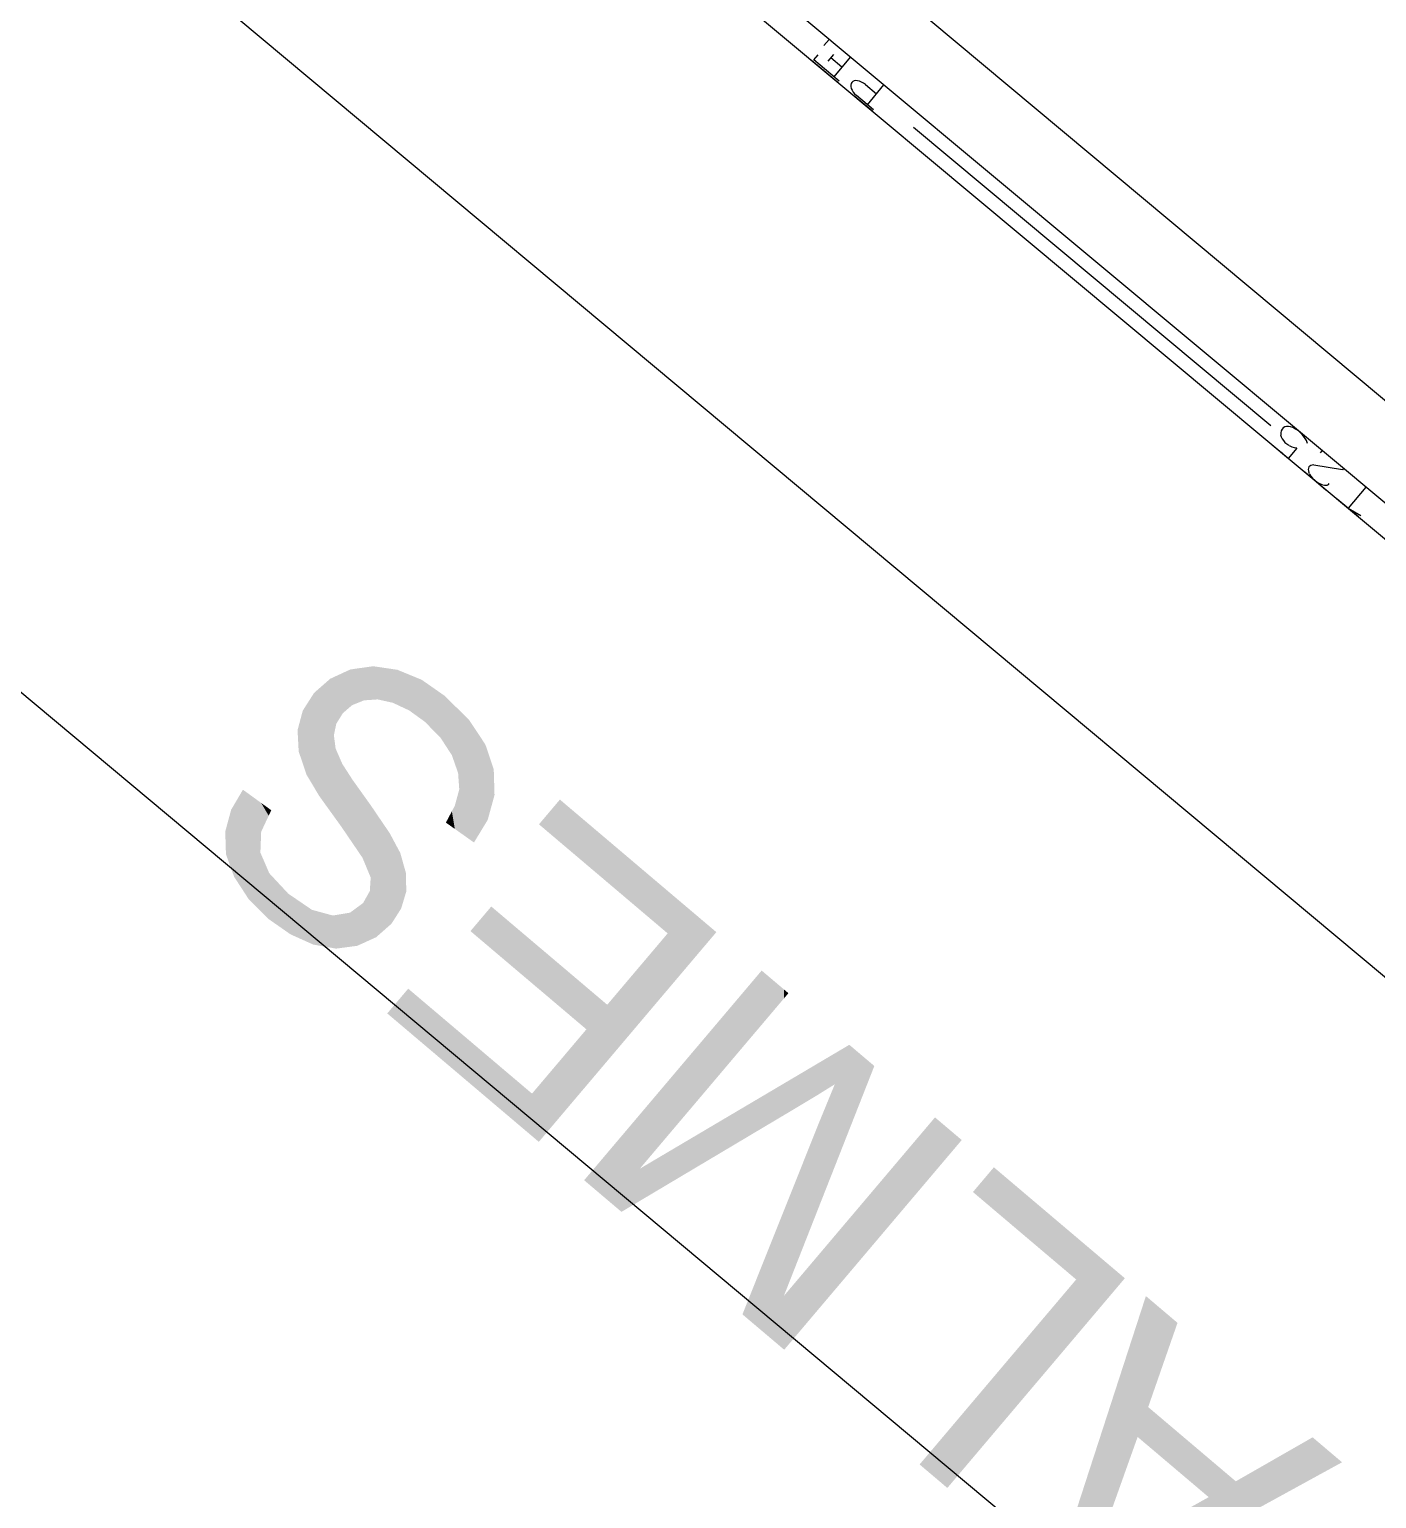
# Model space of a CAD drawing. Header units: inches. Extents: x 0.0008 to 0.0144, y 0.0003 to 0.0113.
# Drawn here: x 0.0127779 to 0.0130192, y 0.0046291 to 0.0048922 of the extents above; entities that cross this region are included whole.
import ezdxf

# ---------------------------------------------------------------- set-up
doc = ezdxf.new("R2010")
doc.units = ezdxf.units.IN
doc.header["$MEASUREMENT"] = 0
doc.linetypes.add('STRICHPUNKT', pattern=[25.4, 12.7, -6.35, 0, -6.35])
doc.layers.add('Standard', color=7, linetype='Continuous')

# ---------------------------------------------------------------- blocks, each defined once
blk = doc.blocks.new('*U540')
at = {"color": 7, "linetype": 'ByBlock'}
for points in [[(0.3296385, 0.1178274), (0.3296009, 0.1183843), (0.3296385, 0.1185001)], [(0.3296385, 0.1178274), (0.3296385, 0.1185001), (0.3296489, 0.1178187)], [(0.3296009, 0.1178593), (0.3295825, 0.1183278), (0.3296009, 0.1183843)], [(0.3296009, 0.1178593), (0.3296009, 0.1183843), (0.3296385, 0.1178274)], [(0.3295825, 0.1178078), (0.3294766, 0.118002), (0.3295825, 0.1183278)], [(0.3294766, 0.1175108), (0.3294239, 0.1178395), (0.3294766, 0.1180019)], [(0.3294766, 0.1175109), (0.3294766, 0.1180019), (0.3294766, 0.118002)], [(0.3296489, 0.1178187), (0.3296489, 0.1179953), (0.3297824, 0.1177056)], [(0.3294239, 0.1173679), (0.3293768, 0.1176949), (0.3294239, 0.1178395)], [(0.3297824, 0.1177056), (0.3297824, 0.1178822), (0.3299242, 0.1175855)], [(0.3303972, 0.1176707), (0.3300477, 0.1176575), (0.3303972, 0.1178576)], [(0.3293768, 0.1171113), (0.329357, 0.1176339), (0.3293768, 0.1176949)], [(0.329357, 0.1171005), (0.3292211, 0.1172156), (0.329357, 0.1176339)], [(0.3300477, 0.1174791), (0.3300477, 0.1176575), (0.3303972, 0.1176707)], [(0.3299242, 0.1174114), (0.3297824, 0.1175062), (0.3299242, 0.1175855)], [(0.3297824, 0.1173336), (0.3296489, 0.1174315), (0.3297824, 0.1175062)], [(0.3296385, 0.1172548), (0.3296009, 0.1174047), (0.3296385, 0.1174257)], [(0.3296489, 0.1172604), (0.3296385, 0.1174257), (0.3296489, 0.1174315)], [(0.3295825, 0.1172241), (0.3294766, 0.1173287), (0.3295825, 0.1173944)], [(0.3296009, 0.1172341), (0.3295825, 0.1173944), (0.3296009, 0.1174047)], [(0.3294239, 0.1171371), (0.3293768, 0.1172557), (0.3294239, 0.1172901)], [(0.3294766, 0.117166), (0.3294239, 0.1172901), (0.3294766, 0.1173287)], [(0.3294766, 0.117166), (0.3294766, 0.1173287), (0.3294766, 0.1173287)]]:
    blk.add_solid(points, dxfattribs=at)
at = {"color": 7, "linetype": 'ByBlock', "extrusion": (0, 0, -1)}
for points in [[(-0.3296489, 0.1178187), (-0.3296385, 0.1185001), (-0.3296489, 0.1184914)], [(-0.3296489, 0.1179953), (-0.3296489, 0.1184914), (-0.3297824, 0.1183783)], [(-0.3295825, 0.1178078), (-0.3295825, 0.1183278), (-0.3296009, 0.1178593)], [(-0.3294766, 0.1175109), (-0.3294766, 0.118002), (-0.3295825, 0.1178078)], [(-0.3294766, 0.1175108), (-0.3294766, 0.1180019), (-0.3294766, 0.1175109)], [(-0.3297824, 0.1177056), (-0.3296489, 0.1179953), (-0.3297824, 0.1178822)], [(-0.3294239, 0.1173679), (-0.3294239, 0.1178395), (-0.3294766, 0.1175108)], [(-0.3299242, 0.1175855), (-0.3297824, 0.1178822), (-0.3299242, 0.1177621)], [(-0.3303972, 0.1176707), (-0.3303972, 0.1178576), (-0.3305312, 0.1177441)], [(-0.3299242, 0.1174114), (-0.3299242, 0.1177621), (-0.3300477, 0.1174791)], [(-0.3300477, 0.1174791), (-0.3299242, 0.1177621), (-0.3300477, 0.1176575)], [(-0.3293768, 0.1172557), (-0.3293768, 0.1176949), (-0.3294239, 0.1173679)], [(-0.329357, 0.1171005), (-0.329357, 0.1176339), (-0.3293768, 0.1171113)], [(-0.3297824, 0.1173336), (-0.3297824, 0.1175062), (-0.3299242, 0.1174114)], [(-0.3296385, 0.1172548), (-0.3296385, 0.1174257), (-0.3296489, 0.1172604)], [(-0.3296489, 0.1172604), (-0.3296489, 0.1174315), (-0.3297824, 0.1173336)], [(-0.3295825, 0.1172241), (-0.3295825, 0.1173944), (-0.3296009, 0.1172341)], [(-0.3296009, 0.1172341), (-0.3296009, 0.1174047), (-0.3296385, 0.1172548)], [(-0.3294239, 0.1171371), (-0.3294239, 0.1172901), (-0.3294766, 0.117166)], [(-0.3294766, 0.117166), (-0.3294766, 0.1173287), (-0.3294766, 0.117166)], [(-0.3294766, 0.117166), (-0.3294766, 0.1173287), (-0.3295825, 0.1172241)], [(-0.3293768, 0.1171113), (-0.3293768, 0.1172557), (-0.3294239, 0.1171371)]]:
    blk.add_solid(points, dxfattribs=at)
blk = doc.blocks.new('*U541')
at = {"color": 7, "linetype": 'ByBlock'}
for points in [[(0.3289468, 0.1188926), (0.3288515, 0.1189734), (0.3289468, 0.1190859)], [(0.3289468, 0.1188926), (0.3289468, 0.1190859), (0.3293213, 0.1185755)], [(0.3289468, 0.1178774), (0.3289468, 0.1181334), (0.3293213, 0.1183195)], [(0.3289468, 0.1178774), (0.3288515, 0.1180208), (0.3289468, 0.1181334)], [(0.3288515, 0.1177648), (0.328735, 0.1178832), (0.3288515, 0.1180208)], [(0.328735, 0.1176273), (0.3286088, 0.1177342), (0.328735, 0.1178832)]]:
    blk.add_solid(points, dxfattribs=at)
at = {"color": 7, "linetype": 'ByBlock', "extrusion": (0, 0, -1)}
for points in [[(-0.3293213, 0.1185755), (-0.3289468, 0.1190859), (-0.3293213, 0.1187688)], [(-0.3293213, 0.1183195), (-0.3293213, 0.1187688), (-0.3295428, 0.1185812)], [(-0.3293213, 0.1183195), (-0.3289468, 0.1181334), (-0.3293213, 0.1185755)], [(-0.3288515, 0.1177648), (-0.3288515, 0.1180208), (-0.3289468, 0.1178774)], [(-0.328735, 0.1176273), (-0.328735, 0.1178832), (-0.3288515, 0.1177648)]]:
    blk.add_solid(points, dxfattribs=at)
blk = doc.blocks.new('*U542')
at = {"color": 7, "linetype": 'ByBlock'}
for points in [[(0.3278901, 0.1197342), (0.3278026, 0.1198775), (0.3278901, 0.1199808)], [(0.3273356, 0.1190794), (0.3273356, 0.119326), (0.3278026, 0.1196309)], [(0.328289, 0.1192575), (0.3282228, 0.1196039), (0.328289, 0.119643)], [(0.3281474, 0.1194165), (0.3280427, 0.1194974), (0.3281474, 0.1195593)], [(0.3281488, 0.1194174), (0.3281474, 0.1195593), (0.3281488, 0.1195602)], [(0.3281921, 0.1194443), (0.3281488, 0.1195602), (0.3281921, 0.1195858)], [(0.3282228, 0.1194633), (0.3281921, 0.1195858), (0.3282228, 0.1196039)], [(0.3280427, 0.1193534), (0.3280118, 0.1194791), (0.3280427, 0.1194974)], [(0.3279911, 0.1193227), (0.3278901, 0.1194072), (0.3279911, 0.1194669)], [(0.3279926, 0.1193237), (0.3279911, 0.1194669), (0.3279926, 0.1194678)], [(0.3280118, 0.119335), (0.3279926, 0.1194678), (0.3280118, 0.1194791)], [(0.3282228, 0.1190892), (0.3281921, 0.1193887), (0.3282228, 0.1194633)], [(0.3278901, 0.1192627), (0.3278026, 0.1193555), (0.3278901, 0.1194072)], [(0.3281921, 0.1190114), (0.3281488, 0.1192834), (0.3281921, 0.1193887)], [(0.3273356, 0.1189328), (0.3272521, 0.1192274), (0.3273356, 0.119326)], [(0.3278026, 0.1192106), (0.3273356, 0.1190794), (0.3278026, 0.1193555)], [(0.3272521, 0.1188832), (0.3270823, 0.119027), (0.3272521, 0.1192274)], [(0.3281474, 0.1188978), (0.3280427, 0.1190177), (0.3281474, 0.1192799)], [(0.3281488, 0.1189015), (0.3281474, 0.1192799), (0.3281488, 0.1192834)], [(0.3273356, 0.1189328), (0.3273356, 0.1190794), (0.3278026, 0.1192106)], [(0.3284028, 0.1187404), (0.3284028, 0.118987), (0.3286788, 0.1190663)], [(0.3280427, 0.1186318), (0.3280118, 0.1189403), (0.3280427, 0.1190177)], [(0.3284028, 0.1187404), (0.328289, 0.1188526), (0.3284028, 0.118987)], [(0.3279911, 0.1182573), (0.3278901, 0.1186359), (0.3279911, 0.1188886)], [(0.3279926, 0.1185047), (0.3279911, 0.1188886), (0.3279926, 0.1188924)], [(0.3280118, 0.1185533), (0.3279926, 0.1188924), (0.3280118, 0.1189403)], [(0.328289, 0.118606), (0.3282228, 0.1187744), (0.328289, 0.1188526)], [(0.3282228, 0.1185278), (0.3281921, 0.1187382), (0.3282228, 0.1187744)], [(0.3281921, 0.1184916), (0.3281488, 0.1186871), (0.3281921, 0.1187382)], [(0.3278901, 0.1183428), (0.3278026, 0.1184169), (0.3278901, 0.1186359)], [(0.3278901, 0.1183428), (0.3278901, 0.1186359), (0.3279911, 0.1182573)], [(0.3281474, 0.1184388), (0.3280427, 0.1185617), (0.3281474, 0.1186854)], [(0.3281488, 0.1184405), (0.3281474, 0.1186854), (0.3281488, 0.1186871)], [(0.3280427, 0.1183151), (0.3280118, 0.1185252), (0.3280427, 0.1185617)], [(0.3279926, 0.118256), (0.3279911, 0.1185008), (0.3279926, 0.1185026)], [(0.3279911, 0.1182573), (0.3279911, 0.1185008), (0.3279926, 0.118256)], [(0.3280118, 0.1182786), (0.3279926, 0.1185026), (0.3280118, 0.1185252)]]:
    blk.add_solid(points, dxfattribs=at)
at = {"color": 7, "linetype": 'ByBlock', "extrusion": (0, 0, -1)}
for points in [[(-0.3278901, 0.1197342), (-0.3278901, 0.1199808), (-0.3279911, 0.1198534)], [(-0.3279911, 0.1198534), (-0.3278901, 0.1199808), (-0.3279911, 0.1198953)], [(-0.3279911, 0.1198534), (-0.3279911, 0.1198953), (-0.3279926, 0.1198552)], [(-0.3279926, 0.1198552), (-0.3279911, 0.1198953), (-0.3279926, 0.119894)], [(-0.3279926, 0.1198552), (-0.3279926, 0.119894), (-0.3280118, 0.1198778)], [(-0.3278026, 0.1196309), (-0.3273356, 0.119326), (-0.3278026, 0.1198775)], [(-0.3278026, 0.1196309), (-0.3278026, 0.1198775), (-0.3278901, 0.1197342)], [(-0.328289, 0.1192575), (-0.328289, 0.119643), (-0.3284028, 0.1195466)], [(-0.3281474, 0.1194165), (-0.3281474, 0.1195593), (-0.3281488, 0.1194174)], [(-0.3281488, 0.1194174), (-0.3281488, 0.1195602), (-0.3281921, 0.1194443)], [(-0.3281921, 0.1194443), (-0.3281921, 0.1195858), (-0.3282228, 0.1194633)], [(-0.3282228, 0.1190892), (-0.3282228, 0.1196039), (-0.328289, 0.1192575)], [(-0.3280427, 0.1193534), (-0.3280427, 0.1194974), (-0.3281474, 0.1194165)], [(-0.3279911, 0.1193227), (-0.3279911, 0.1194669), (-0.3279926, 0.1193237)], [(-0.3279926, 0.1193237), (-0.3279926, 0.1194678), (-0.3280118, 0.119335)], [(-0.3280118, 0.119335), (-0.3280118, 0.1194791), (-0.3280427, 0.1193534)], [(-0.3278901, 0.1192627), (-0.3278901, 0.1194072), (-0.3279911, 0.1193227)], [(-0.3281921, 0.1190114), (-0.3281921, 0.1193887), (-0.3282228, 0.1190892)], [(-0.3278026, 0.1192106), (-0.3278026, 0.1193555), (-0.3278901, 0.1192627)], [(-0.3286788, 0.1190663), (-0.3284028, 0.118987), (-0.3286788, 0.1193129)], [(-0.3286788, 0.1190663), (-0.3286788, 0.1193129), (-0.3288005, 0.1192099)], [(-0.3272521, 0.1188832), (-0.3272521, 0.1192274), (-0.3273356, 0.1189328)], [(-0.3281474, 0.1188978), (-0.3281474, 0.1192799), (-0.3281488, 0.1189015)], [(-0.3281488, 0.1189015), (-0.3281488, 0.1192834), (-0.3281921, 0.1190114)], [(-0.3280427, 0.1186318), (-0.3280427, 0.1190177), (-0.3281474, 0.1188978)], [(-0.3279911, 0.1185008), (-0.3279911, 0.1188886), (-0.3279926, 0.1185047)], [(-0.3279926, 0.1185047), (-0.3279926, 0.1188924), (-0.3280118, 0.1185533)], [(-0.3280118, 0.1185533), (-0.3280118, 0.1189403), (-0.3280427, 0.1186318)], [(-0.328289, 0.118606), (-0.328289, 0.1188526), (-0.3284028, 0.1187404)], [(-0.3282228, 0.1185278), (-0.3282228, 0.1187744), (-0.328289, 0.118606)], [(-0.3281921, 0.1184916), (-0.3281921, 0.1187382), (-0.3282228, 0.1185278)], [(-0.3281474, 0.1184388), (-0.3281474, 0.1186854), (-0.3281488, 0.1184405)], [(-0.3281488, 0.1184405), (-0.3281488, 0.1186871), (-0.3281921, 0.1184916)], [(-0.3280427, 0.1183151), (-0.3280427, 0.1185617), (-0.3281474, 0.1184388)], [(-0.3279926, 0.118256), (-0.3279926, 0.1185026), (-0.3280118, 0.1182786)], [(-0.3280118, 0.1182786), (-0.3280118, 0.1185252), (-0.3280427, 0.1183151)]]:
    blk.add_solid(points, dxfattribs=at)
blk = doc.blocks.new('*U543')
at = {"color": 7, "linetype": 'ByBlock'}
for points in [[(0.326972, 0.1205651), (0.3268767, 0.1206459), (0.326972, 0.1207584)], [(0.326972, 0.1205651), (0.326972, 0.1207584), (0.3270926, 0.120463)], [(0.3270926, 0.120463), (0.3270926, 0.1206563), (0.3271874, 0.1203827)], [(0.3271874, 0.1203827), (0.3271874, 0.120576), (0.3274623, 0.1201498)], [(0.3266597, 0.1200799), (0.326565, 0.1201602), (0.3266597, 0.1202721)], [(0.3266597, 0.1200799), (0.3266597, 0.1202721), (0.3268451, 0.1199229)], [(0.3268451, 0.1199229), (0.3268451, 0.1201151), (0.326876, 0.1198967)], [(0.326876, 0.1198967), (0.326876, 0.1200889), (0.3268767, 0.1198962)], [(0.3268767, 0.1198962), (0.3268767, 0.1200884), (0.326972, 0.1198155)], [(0.326972, 0.1198155), (0.326972, 0.1200077), (0.3270926, 0.1197133)], [(0.3262817, 0.119705), (0.3261864, 0.1197857), (0.3262817, 0.1198983)], [(0.3262817, 0.119705), (0.3262817, 0.1198983), (0.326565, 0.1194651)], [(0.3271874, 0.1195693), (0.3271874, 0.1198252), (0.3274623, 0.1198939)], [(0.3270926, 0.1194573), (0.326972, 0.1195708), (0.3270926, 0.1197133)], [(0.326565, 0.1194651), (0.326565, 0.1196584), (0.3266597, 0.1193848)], [(0.3266597, 0.1193848), (0.3266597, 0.1195781), (0.3268451, 0.1192278)], [(0.326972, 0.1193149), (0.3268767, 0.1194583), (0.326972, 0.1195708)], [(0.326876, 0.1192016), (0.3268451, 0.1194211), (0.326876, 0.1194576)], [(0.3268767, 0.1192023), (0.326876, 0.1194576), (0.3268767, 0.1194583)], [(0.3268451, 0.1192278), (0.3268451, 0.1194211), (0.326876, 0.1192016)]]:
    blk.add_solid(points, dxfattribs=at)
at = {"color": 7, "linetype": 'ByBlock', "extrusion": (0, 0, -1)}
for points in [[(-0.3270926, 0.120463), (-0.326972, 0.1207584), (-0.3270926, 0.1206563)], [(-0.3271874, 0.1203827), (-0.3270926, 0.1206563), (-0.3271874, 0.120576)], [(-0.3274623, 0.1201498), (-0.3271874, 0.120576), (-0.3274623, 0.1203431)], [(-0.3274623, 0.1198939), (-0.3274623, 0.1203431), (-0.3276839, 0.1201555)], [(-0.3268451, 0.1199229), (-0.3266597, 0.1202721), (-0.3268451, 0.1201151)], [(-0.326876, 0.1198967), (-0.3268451, 0.1201151), (-0.326876, 0.1200889)], [(-0.3274623, 0.1198939), (-0.3271874, 0.1198252), (-0.3274623, 0.1201498)], [(-0.3268767, 0.1198962), (-0.326876, 0.1200889), (-0.3268767, 0.1200884)], [(-0.326972, 0.1198155), (-0.3268767, 0.1200884), (-0.326972, 0.1200077)], [(-0.3270926, 0.1197133), (-0.326972, 0.1200077), (-0.3270926, 0.1199055)], [(-0.326565, 0.1194651), (-0.3262817, 0.1198983), (-0.326565, 0.1196584)], [(-0.3270926, 0.1194573), (-0.3270926, 0.1199055), (-0.3271874, 0.1195693)], [(-0.3271874, 0.1195693), (-0.3270926, 0.1199055), (-0.3271874, 0.1198252)], [(-0.3266597, 0.1193848), (-0.326565, 0.1196584), (-0.3266597, 0.1195781)], [(-0.3268451, 0.1192278), (-0.3266597, 0.1195781), (-0.3268451, 0.1194211)], [(-0.326972, 0.1193149), (-0.326972, 0.1195708), (-0.3270926, 0.1194573)], [(-0.326876, 0.1192016), (-0.326876, 0.1194576), (-0.3268767, 0.1192023)], [(-0.3268767, 0.1192023), (-0.3268767, 0.1194583), (-0.326972, 0.1193149)]]:
    blk.add_solid(points, dxfattribs=at)
blk = doc.blocks.new('*U544')
at = {"color": 7, "linetype": 'ByBlock'}
for points in [[(0.326107, 0.1212116), (0.3260804, 0.121359), (0.326107, 0.1213628)], [(0.326111, 0.1212118), (0.326107, 0.1213628), (0.326111, 0.1213633)], [(0.3261122, 0.1212119), (0.326111, 0.1213633), (0.3261122, 0.1213635)], [(0.3261226, 0.1212127), (0.3261122, 0.1213635), (0.3261226, 0.121365)], [(0.3261422, 0.1212141), (0.3261422, 0.1213621), (0.3261977, 0.1212018)], [(0.325927, 0.120705), (0.3258761, 0.1212636), (0.325927, 0.1213081)], [(0.325939, 0.1206884), (0.325927, 0.1213081), (0.325939, 0.1213136)], [(0.325927, 0.120705), (0.325927, 0.1213081), (0.325939, 0.1206884)], [(0.3259435, 0.1206822), (0.325939, 0.1213136), (0.3259435, 0.1213157)], [(0.325939, 0.1206884), (0.325939, 0.1213136), (0.3259435, 0.1206822)], [(0.3259515, 0.1210895), (0.3259435, 0.1213157), (0.3259515, 0.1213194)], [(0.3259531, 0.1210975), (0.3259515, 0.1213194), (0.3259531, 0.1213202)], [(0.3259543, 0.121103), (0.3259531, 0.1213202), (0.3259543, 0.1213207)], [(0.3259789, 0.1211428), (0.3259543, 0.1213207), (0.3259789, 0.121332)], [(0.3259816, 0.1211472), (0.3259789, 0.121332), (0.3259816, 0.1213333)], [(0.3259837, 0.1211507), (0.3259816, 0.1213333), (0.3259837, 0.1213343)], [(0.326017, 0.1211798), (0.3259837, 0.1213343), (0.326017, 0.1213496)], [(0.3260185, 0.1211811), (0.326017, 0.1213496), (0.3260185, 0.1213503)], [(0.3260259, 0.1211876), (0.3260185, 0.1213503), (0.3260259, 0.1213513)], [(0.3260273, 0.1211881), (0.3260259, 0.1213513), (0.3260273, 0.1213515)], [(0.3260501, 0.1211974), (0.3260273, 0.1213515), (0.3260501, 0.1213548)], [(0.3260738, 0.121207), (0.3260501, 0.1213548), (0.3260738, 0.1213581)], [(0.3260764, 0.1212081), (0.3260738, 0.1213581), (0.3260764, 0.1213585)], [(0.3260804, 0.1212097), (0.3260764, 0.1213585), (0.3260804, 0.121359)], [(0.3261977, 0.1212018), (0.3261977, 0.1213539), (0.3262051, 0.1212002)], [(0.3262051, 0.1212002), (0.3262051, 0.1213528), (0.326212, 0.1211987)], [(0.326212, 0.1211987), (0.326212, 0.1213518), (0.3262328, 0.1211889)], [(0.3262328, 0.1211889), (0.3262328, 0.1213487), (0.3262457, 0.1211829)], [(0.3262457, 0.1211829), (0.3262457, 0.1213434), (0.3262496, 0.121181)], [(0.3262496, 0.121181), (0.3262496, 0.1213418), (0.3262714, 0.1211708)], [(0.3262714, 0.1211708), (0.3262714, 0.1213328), (0.3262729, 0.1211701)], [(0.3262729, 0.1211701), (0.3262729, 0.1213322), (0.3262856, 0.1211642)], [(0.3262856, 0.1211642), (0.3262856, 0.121327), (0.3263431, 0.1211227)], [(0.3263431, 0.1211227), (0.3263431, 0.1213033), (0.3263576, 0.1211122)], [(0.3258436, 0.1208304), (0.3258184, 0.1211889), (0.3258436, 0.1212284)], [(0.3258493, 0.1208208), (0.3258436, 0.1212284), (0.3258493, 0.1212374)], [(0.3258436, 0.1208304), (0.3258436, 0.1212284), (0.3258493, 0.1208208)], [(0.3258532, 0.1208143), (0.3258493, 0.1212374), (0.3258532, 0.1212435)], [(0.3258493, 0.1208208), (0.3258493, 0.1212374), (0.3258532, 0.1208143)], [(0.3258761, 0.1207757), (0.3258532, 0.1212435), (0.3258761, 0.1212636)], [(0.3258532, 0.1208143), (0.3258532, 0.1212435), (0.3258761, 0.1207757)], [(0.3258761, 0.1207757), (0.3258761, 0.1212636), (0.325927, 0.120705)], [(0.3263576, 0.1211122), (0.3263576, 0.1212932), (0.326429, 0.1210395)], [(0.326429, 0.1210395), (0.326429, 0.1212434), (0.3264476, 0.1210107)], [(0.3264476, 0.1210107), (0.3264476, 0.1212304), (0.3264531, 0.1210022)], [(0.3258018, 0.1209223), (0.3257833, 0.1210934), (0.3258018, 0.1211628)], [(0.3258184, 0.1208727), (0.3258018, 0.1211628), (0.3258184, 0.1211889)], [(0.3258018, 0.1209223), (0.3258018, 0.1211628), (0.3258184, 0.1208727)], [(0.3258184, 0.1208727), (0.3258184, 0.1211889), (0.3258436, 0.1208304)], [(0.3264531, 0.1210022), (0.3264531, 0.1212249), (0.3264804, 0.1209602)], [(0.3264804, 0.1209602), (0.3264804, 0.1211981), (0.3264939, 0.1209216)], [(0.3264939, 0.1209216), (0.3264939, 0.1211847), (0.3265088, 0.120879)], [(0.3265088, 0.120879), (0.3265088, 0.12117), (0.326514, 0.1208045)], [(0.326514, 0.1206107), (0.326514, 0.1211649), (0.326559, 0.1205788)], [(0.326559, 0.1205788), (0.326559, 0.1211205), (0.326581, 0.1205632)], [(0.3257833, 0.1209775), (0.3257782, 0.1210744), (0.3257833, 0.1210934)], [(0.3257833, 0.1209775), (0.3257833, 0.1210934), (0.3258018, 0.1209223)], [(0.3259435, 0.1206822), (0.3259435, 0.1210507), (0.3259515, 0.1206711)], [(0.3259515, 0.1206711), (0.3259515, 0.1209901), (0.3259531, 0.1206688)], [(0.3259531, 0.1206688), (0.3259531, 0.1209864), (0.3259543, 0.1206672)], [(0.3259543, 0.1206672), (0.3259543, 0.1209838), (0.3259789, 0.120633)], [(0.3259789, 0.120633), (0.3259789, 0.1209274), (0.3259816, 0.120629)], [(0.3259816, 0.120629), (0.3259816, 0.1209212), (0.3259837, 0.1206259)], [(0.3259837, 0.1206259), (0.3259837, 0.1209179), (0.326017, 0.1205769)], [(0.326017, 0.1205769), (0.326017, 0.120866), (0.3260185, 0.1205748)], [(0.3260185, 0.1205748), (0.3260185, 0.1208638), (0.3260259, 0.1205639)], [(0.3260259, 0.1205639), (0.3260259, 0.1208522), (0.3260273, 0.1205619)], [(0.3260273, 0.1205619), (0.3260273, 0.1208501), (0.3260501, 0.1205283)], [(0.3255296, 0.1203457), (0.3254894, 0.120735), (0.3255296, 0.1208033)], [(0.3255296, 0.1203457), (0.3255296, 0.1208033), (0.3255544, 0.1203075)], [(0.3255544, 0.1203075), (0.3255544, 0.1207854), (0.325609, 0.1202527)], [(0.3260501, 0.1205283), (0.3260501, 0.1208181), (0.3260738, 0.1204934)], [(0.3260738, 0.1204934), (0.3260738, 0.1207849), (0.3260764, 0.1204872)], [(0.3260764, 0.1204872), (0.3260764, 0.1207813), (0.3260804, 0.1204776)], [(0.3260804, 0.1204776), (0.3260804, 0.1207757), (0.326107, 0.1204133)], [(0.3265088, 0.1206143), (0.3264939, 0.1207309), (0.3265088, 0.1207856)], [(0.326514, 0.1206107), (0.3265088, 0.1207856), (0.326514, 0.1208045)], [(0.3265088, 0.1206143), (0.3265088, 0.1207856), (0.326514, 0.1206107)], [(0.3254761, 0.1204444), (0.3254523, 0.1206247), (0.3254761, 0.1207124)], [(0.3254894, 0.1204074), (0.3254761, 0.1207124), (0.3254894, 0.120735)], [(0.3254761, 0.1204444), (0.3254761, 0.1207124), (0.3254894, 0.1204074)], [(0.3254894, 0.1204074), (0.3254894, 0.120735), (0.3255296, 0.1203457)], [(0.326107, 0.1204133), (0.326107, 0.1207384), (0.326111, 0.1204038)], [(0.3264804, 0.1206345), (0.3264531, 0.1206537), (0.3264804, 0.1207052)], [(0.3264939, 0.1206249), (0.3264804, 0.1207052), (0.3264939, 0.1207309)], [(0.3264804, 0.1206345), (0.3264804, 0.1207052), (0.3264939, 0.1206249)], [(0.3264939, 0.1206249), (0.3264939, 0.1207309), (0.3265088, 0.1206143)], [(0.3254523, 0.1205103), (0.3254492, 0.1206134), (0.3254523, 0.1206247)], [(0.3254523, 0.1205103), (0.3254523, 0.1206247), (0.3254761, 0.1204444)], [(0.325609, 0.1202527), (0.325609, 0.1205171), (0.3256127, 0.1202491)], [(0.3256127, 0.1202491), (0.3256127, 0.1205087), (0.3256468, 0.1202148)], [(0.3256468, 0.1202148), (0.3256468, 0.1204297), (0.3256494, 0.120213)], [(0.3256494, 0.120213), (0.3256494, 0.1204236), (0.3256585, 0.1202066)], [(0.3256585, 0.1202066), (0.3256585, 0.1204138), (0.325736, 0.1201524)], [(0.326111, 0.1201211), (0.326107, 0.1203424), (0.326111, 0.1204038)], [(0.325736, 0.1201524), (0.325736, 0.1203304), (0.3257457, 0.1201456)], [(0.3257457, 0.1201456), (0.3257457, 0.1203238), (0.3257782, 0.120131)], [(0.3257782, 0.120131), (0.3257782, 0.1203016), (0.3257833, 0.1201287)], [(0.3257833, 0.1201287), (0.3257833, 0.1202982), (0.3258018, 0.1201204)], [(0.3260804, 0.1201071), (0.3260764, 0.1202878), (0.3260804, 0.120295)], [(0.326107, 0.1201193), (0.3260804, 0.120295), (0.326107, 0.1203424)], [(0.3258018, 0.1201204), (0.3258018, 0.1202855), (0.3258184, 0.1201129)], [(0.3258184, 0.1201129), (0.3258184, 0.1202742), (0.3258436, 0.1201016)], [(0.3258436, 0.1201016), (0.3258436, 0.120257), (0.3258493, 0.120099)], [(0.3258493, 0.120099), (0.3258493, 0.1202555), (0.3258532, 0.1200983)], [(0.3258532, 0.1200983), (0.3258532, 0.1202544), (0.3258761, 0.1200942)], [(0.3258761, 0.1200942), (0.3258761, 0.1202482), (0.325927, 0.1200851)], [(0.325927, 0.1200851), (0.325927, 0.1202343), (0.325939, 0.120083)], [(0.3259435, 0.1200822), (0.325939, 0.1202311), (0.3259435, 0.1202318)], [(0.325939, 0.120083), (0.325939, 0.1202311), (0.3259435, 0.1200822)], [(0.3259515, 0.1200807), (0.3259435, 0.1202318), (0.3259515, 0.1202332)], [(0.3259435, 0.1200822), (0.3259435, 0.1202318), (0.3259515, 0.1200807)], [(0.3259531, 0.1200804), (0.3259515, 0.1202332), (0.3259531, 0.1202334)], [(0.3259515, 0.1200807), (0.3259515, 0.1202332), (0.3259531, 0.1200804)], [(0.3259543, 0.1200806), (0.3259531, 0.1202334), (0.3259543, 0.1202336)], [(0.3259789, 0.1200839), (0.3259543, 0.1202336), (0.3259789, 0.1202378)], [(0.3259816, 0.1200842), (0.3259789, 0.1202378), (0.3259816, 0.1202382)], [(0.3259837, 0.1200845), (0.3259816, 0.1202382), (0.3259837, 0.1202386)], [(0.326017, 0.1200889), (0.3259837, 0.1202386), (0.326017, 0.1202442)], [(0.3260185, 0.1200891), (0.326017, 0.1202442), (0.3260185, 0.1202452)], [(0.3260259, 0.1200901), (0.3260185, 0.1202452), (0.3260259, 0.1202507)], [(0.3260273, 0.1200903), (0.3260259, 0.1202507), (0.3260273, 0.1202517)], [(0.3260501, 0.1200933), (0.3260273, 0.1202517), (0.3260501, 0.1202685)], [(0.3260738, 0.1201042), (0.3260501, 0.1202685), (0.3260738, 0.120286)], [(0.3260764, 0.1201053), (0.3260738, 0.120286), (0.3260764, 0.1202878)]]:
    blk.add_solid(points, dxfattribs=at)
at = {"color": 7, "linetype": 'ByBlock', "extrusion": (0, 0, -1)}
for points in [[(-0.326107, 0.1212116), (-0.326107, 0.1213628), (-0.326111, 0.1212118)], [(-0.326111, 0.1212118), (-0.326111, 0.1213633), (-0.3261122, 0.1212119)], [(-0.3261122, 0.1212119), (-0.3261122, 0.1213635), (-0.3261226, 0.1212127)], [(-0.3261226, 0.1212127), (-0.3261226, 0.121365), (-0.3261358, 0.1212136)], [(-0.3261358, 0.1212136), (-0.3261226, 0.121365), (-0.3261358, 0.121363)], [(-0.3261358, 0.1212136), (-0.3261358, 0.121363), (-0.3261422, 0.1212141)], [(-0.3261422, 0.1212141), (-0.3261358, 0.121363), (-0.3261422, 0.1213621)], [(-0.3261977, 0.1212018), (-0.3261422, 0.1213621), (-0.3261977, 0.1213539)], [(-0.3259435, 0.1210507), (-0.3259435, 0.1213157), (-0.3259515, 0.1210895)], [(-0.3259515, 0.1210895), (-0.3259515, 0.1213194), (-0.3259531, 0.1210975)], [(-0.3259531, 0.1210975), (-0.3259531, 0.1213202), (-0.3259543, 0.121103)], [(-0.3259543, 0.121103), (-0.3259543, 0.1213207), (-0.3259789, 0.1211428)], [(-0.3259789, 0.1211428), (-0.3259789, 0.121332), (-0.3259816, 0.1211472)], [(-0.3259816, 0.1211472), (-0.3259816, 0.1213333), (-0.3259837, 0.1211507)], [(-0.3259837, 0.1211507), (-0.3259837, 0.1213343), (-0.326017, 0.1211798)], [(-0.326017, 0.1211798), (-0.326017, 0.1213496), (-0.3260185, 0.1211811)], [(-0.3260185, 0.1211811), (-0.3260185, 0.1213503), (-0.3260259, 0.1211876)], [(-0.3260259, 0.1211876), (-0.3260259, 0.1213513), (-0.3260273, 0.1211881)], [(-0.3260273, 0.1211881), (-0.3260273, 0.1213515), (-0.3260501, 0.1211974)], [(-0.3260501, 0.1211974), (-0.3260501, 0.1213548), (-0.3260738, 0.121207)], [(-0.3260738, 0.121207), (-0.3260738, 0.1213581), (-0.3260764, 0.1212081)], [(-0.3260764, 0.1212081), (-0.3260764, 0.1213585), (-0.3260804, 0.1212097)], [(-0.3260804, 0.1212097), (-0.3260804, 0.121359), (-0.326107, 0.1212116)], [(-0.3262051, 0.1212002), (-0.3261977, 0.1213539), (-0.3262051, 0.1213528)], [(-0.326212, 0.1211987), (-0.3262051, 0.1213528), (-0.326212, 0.1213518)], [(-0.3262328, 0.1211889), (-0.326212, 0.1213518), (-0.3262328, 0.1213487)], [(-0.3262457, 0.1211829), (-0.3262328, 0.1213487), (-0.3262457, 0.1213434)], [(-0.3262496, 0.121181), (-0.3262457, 0.1213434), (-0.3262496, 0.1213418)], [(-0.3262714, 0.1211708), (-0.3262496, 0.1213418), (-0.3262714, 0.1213328)], [(-0.3262729, 0.1211701), (-0.3262714, 0.1213328), (-0.3262729, 0.1213322)], [(-0.3262856, 0.1211642), (-0.3262729, 0.1213322), (-0.3262856, 0.121327)], [(-0.3263431, 0.1211227), (-0.3262856, 0.121327), (-0.3263431, 0.1213033)], [(-0.3263576, 0.1211122), (-0.3263431, 0.1213033), (-0.3263576, 0.1212932)], [(-0.326429, 0.1210395), (-0.3263576, 0.1212932), (-0.326429, 0.1212434)], [(-0.3264476, 0.1210107), (-0.326429, 0.1212434), (-0.3264476, 0.1212304)], [(-0.3264531, 0.1210022), (-0.3264476, 0.1212304), (-0.3264531, 0.1212249)], [(-0.3264804, 0.1209602), (-0.3264531, 0.1212249), (-0.3264804, 0.1211981)], [(-0.3264939, 0.1209216), (-0.3264804, 0.1211981), (-0.3264939, 0.1211847)], [(-0.3265088, 0.120879), (-0.3264939, 0.1211847), (-0.3265088, 0.12117)], [(-0.326514, 0.1208045), (-0.3265088, 0.12117), (-0.326514, 0.1211649)], [(-0.326559, 0.1205788), (-0.326514, 0.1211649), (-0.326559, 0.1211205)], [(-0.326581, 0.1205632), (-0.326559, 0.1211205), (-0.326581, 0.1210873)], [(-0.3259515, 0.1206711), (-0.3259435, 0.1210507), (-0.3259515, 0.1209901)], [(-0.326581, 0.1205632), (-0.326581, 0.1210873), (-0.326633, 0.1206489)], [(-0.326633, 0.1206489), (-0.326581, 0.1210873), (-0.326633, 0.1210086)], [(-0.3259531, 0.1206688), (-0.3259515, 0.1209901), (-0.3259531, 0.1209864)], [(-0.3259543, 0.1206672), (-0.3259531, 0.1209864), (-0.3259543, 0.1209838)], [(-0.3259789, 0.120633), (-0.3259543, 0.1209838), (-0.3259789, 0.1209274)], [(-0.326633, 0.1206489), (-0.326633, 0.1210086), (-0.3266433, 0.1206658)], [(-0.3266433, 0.1206658), (-0.326633, 0.1210086), (-0.3266433, 0.1209779)], [(-0.3266433, 0.1206658), (-0.3266433, 0.1209779), (-0.326671, 0.1207663)], [(-0.326671, 0.1207663), (-0.3266433, 0.1209779), (-0.326671, 0.1208948)], [(-0.3259816, 0.120629), (-0.3259789, 0.1209274), (-0.3259816, 0.1209212)], [(-0.3259837, 0.1206259), (-0.3259816, 0.1209212), (-0.3259837, 0.1209179)], [(-0.326017, 0.1205769), (-0.3259837, 0.1209179), (-0.326017, 0.120866)], [(-0.326671, 0.1207663), (-0.326671, 0.1208948), (-0.3266745, 0.1207791)], [(-0.3260185, 0.1205748), (-0.326017, 0.120866), (-0.3260185, 0.1208638)], [(-0.3260259, 0.1205639), (-0.3260185, 0.1208638), (-0.3260259, 0.1208522)], [(-0.3260273, 0.1205619), (-0.3260259, 0.1208522), (-0.3260273, 0.1208501)], [(-0.3260501, 0.1205283), (-0.3260273, 0.1208501), (-0.3260501, 0.1208181)], [(-0.3255544, 0.1203075), (-0.3255296, 0.1208033), (-0.3255544, 0.1207854)], [(-0.325609, 0.1202527), (-0.3255544, 0.1207854), (-0.325609, 0.1207458)], [(-0.3260738, 0.1204934), (-0.3260501, 0.1208181), (-0.3260738, 0.1207849)], [(-0.3260764, 0.1204872), (-0.3260738, 0.1207849), (-0.3260764, 0.1207813)], [(-0.3260804, 0.1204776), (-0.3260764, 0.1207813), (-0.3260804, 0.1207757)], [(-0.326107, 0.1204133), (-0.3260804, 0.1207757), (-0.326107, 0.1207384)], [(-0.325609, 0.1205171), (-0.325609, 0.1207458), (-0.3256127, 0.1206123)], [(-0.3256127, 0.1206123), (-0.325609, 0.1207458), (-0.3256127, 0.1207432)], [(-0.3256127, 0.1206123), (-0.3256127, 0.1207432), (-0.3256468, 0.120685)], [(-0.3256468, 0.120685), (-0.3256127, 0.1207432), (-0.3256468, 0.1207185)], [(-0.3256468, 0.120685), (-0.3256468, 0.1207185), (-0.3256494, 0.1206906)], [(-0.3256494, 0.1206906), (-0.3256468, 0.1207185), (-0.3256494, 0.1207165)], [(-0.3256494, 0.1206906), (-0.3256494, 0.1207165), (-0.3256585, 0.12071)], [(-0.326111, 0.1204038), (-0.326107, 0.1207384), (-0.326111, 0.1207329)], [(-0.326111, 0.1201211), (-0.326111, 0.1207329), (-0.3261122, 0.1201216)], [(-0.3261122, 0.1201216), (-0.326111, 0.1207329), (-0.3261122, 0.1207312)], [(-0.3261122, 0.1201216), (-0.3261122, 0.1207312), (-0.3261226, 0.1201264)], [(-0.3261226, 0.1201264), (-0.3261122, 0.1207312), (-0.3261226, 0.1207158)], [(-0.3261226, 0.1201264), (-0.3261226, 0.1207158), (-0.3261358, 0.1201324)], [(-0.3261358, 0.1201324), (-0.3261226, 0.1207158), (-0.3261358, 0.1206964)], [(-0.3261358, 0.1201324), (-0.3261358, 0.1206964), (-0.3261422, 0.120138)], [(-0.3261422, 0.120138), (-0.3261358, 0.1206964), (-0.3261422, 0.1206869)], [(-0.3261422, 0.120138), (-0.3261422, 0.1206869), (-0.3261977, 0.1201868)], [(-0.3261977, 0.1201868), (-0.3261422, 0.1206869), (-0.3261977, 0.1206052)], [(-0.3261977, 0.1201868), (-0.3261977, 0.1206052), (-0.3262051, 0.1201933)], [(-0.3262051, 0.1201933), (-0.3261977, 0.1206052), (-0.3262051, 0.1205914)], [(-0.3262051, 0.1201933), (-0.3262051, 0.1205914), (-0.326212, 0.1202039)], [(-0.326212, 0.1202039), (-0.3262051, 0.1205914), (-0.326212, 0.1205786)], [(-0.326212, 0.1202039), (-0.326212, 0.1205786), (-0.3262328, 0.1202365)], [(-0.3262328, 0.1202365), (-0.326212, 0.1205786), (-0.3262328, 0.1205396)], [(-0.3256127, 0.1202491), (-0.325609, 0.1205171), (-0.3256127, 0.1205087)], [(-0.3256468, 0.1202148), (-0.3256127, 0.1205087), (-0.3256468, 0.1204297)], [(-0.3262328, 0.1202365), (-0.3262328, 0.1205396), (-0.3262457, 0.1202567)], [(-0.3262457, 0.1202567), (-0.3262328, 0.1205396), (-0.3262457, 0.1205155)], [(-0.3262457, 0.1202567), (-0.3262457, 0.1205155), (-0.3262496, 0.1202629)], [(-0.3262496, 0.1202629), (-0.3262457, 0.1205155), (-0.3262496, 0.1205015)], [(-0.3262496, 0.1202629), (-0.3262496, 0.1205015), (-0.3262714, 0.1203354)], [(-0.3262714, 0.1203354), (-0.3262496, 0.1205015), (-0.3262714, 0.1204243)], [(-0.3256494, 0.120213), (-0.3256468, 0.1204297), (-0.3256494, 0.1204236)], [(-0.3256585, 0.1202066), (-0.3256494, 0.1204236), (-0.3256585, 0.1204138)], [(-0.325736, 0.1201524), (-0.3256585, 0.1204138), (-0.325736, 0.1203304)], [(-0.3262714, 0.1203354), (-0.3262714, 0.1204243), (-0.3262729, 0.1203403)], [(-0.3257457, 0.1201456), (-0.325736, 0.1203304), (-0.3257457, 0.1203238)], [(-0.3257782, 0.120131), (-0.3257457, 0.1203238), (-0.3257782, 0.1203016)], [(-0.3257833, 0.1201287), (-0.3257782, 0.1203016), (-0.3257833, 0.1202982)], [(-0.3258018, 0.1201204), (-0.3257833, 0.1202982), (-0.3258018, 0.1202855)], [(-0.3260804, 0.1201071), (-0.3260804, 0.120295), (-0.326107, 0.1201193)], [(-0.326107, 0.1201193), (-0.326107, 0.1203424), (-0.326111, 0.1201211)], [(-0.3258184, 0.1201129), (-0.3258018, 0.1202855), (-0.3258184, 0.1202742)], [(-0.3258436, 0.1201016), (-0.3258184, 0.1202742), (-0.3258436, 0.120257)], [(-0.3258493, 0.120099), (-0.3258436, 0.120257), (-0.3258493, 0.1202555)], [(-0.3258532, 0.1200983), (-0.3258493, 0.1202555), (-0.3258532, 0.1202544)], [(-0.3258761, 0.1200942), (-0.3258532, 0.1202544), (-0.3258761, 0.1202482)], [(-0.325927, 0.1200851), (-0.3258761, 0.1202482), (-0.325927, 0.1202343)], [(-0.325939, 0.120083), (-0.325927, 0.1202343), (-0.325939, 0.1202311)], [(-0.3259531, 0.1200804), (-0.3259531, 0.1202334), (-0.3259543, 0.1200806)], [(-0.3259543, 0.1200806), (-0.3259543, 0.1202336), (-0.3259789, 0.1200839)], [(-0.3259789, 0.1200839), (-0.3259789, 0.1202378), (-0.3259816, 0.1200842)], [(-0.3259816, 0.1200842), (-0.3259816, 0.1202382), (-0.3259837, 0.1200845)], [(-0.3259837, 0.1200845), (-0.3259837, 0.1202386), (-0.326017, 0.1200889)], [(-0.326017, 0.1200889), (-0.326017, 0.1202442), (-0.3260185, 0.1200891)], [(-0.3260185, 0.1200891), (-0.3260185, 0.1202452), (-0.3260259, 0.1200901)], [(-0.3260259, 0.1200901), (-0.3260259, 0.1202507), (-0.3260273, 0.1200903)], [(-0.3260273, 0.1200903), (-0.3260273, 0.1202517), (-0.3260501, 0.1200933)], [(-0.3260501, 0.1200933), (-0.3260501, 0.1202685), (-0.3260738, 0.1201042)], [(-0.3260738, 0.1201042), (-0.3260738, 0.120286), (-0.3260764, 0.1201053)], [(-0.3260764, 0.1201053), (-0.3260764, 0.1202878), (-0.3260804, 0.1201071)]]:
    blk.add_solid(points, dxfattribs=at)

msp = doc.modelspace()

# ---------------------------------------------------------------- linework, layer by layer
at = {"layer": 'Standard', "color": 100, "linetype": 'ByBlock'}
msp.add_line((0.01326865, 0.0046185), (0.01070571, 0.00676042), dxfattribs=at)
at = {"layer": 'Standard', "color": 2, "linetype": 'ByBlock'}
msp.add_line((0.01321783, 0.0045577), (0.01070859, 0.00665455), dxfattribs=at)
at = {"layer": 'Standard', "color": 4, "linetype": 'STRICHPUNKT'}
msp.add_line((0.01334936, 0.00429463), (0.01060267, 0.00658967), dxfattribs=at)
at = {"layer": 'Standard', "color": 51, "linetype": 'ByBlock'}
for p, q in [((0.01360011, 0.00432394), (0.01220716, 0.00548614)), ((0.01222707, 0.00546312), (0.01322483, 0.00463064))]:
    msp.add_line(p, q, dxfattribs=at)
at = {"layer": 'Standard', "color": 7, "linetype": 'ByBlock'}
for p, q in [((0.01292116, 0.00489041), (0.01292022, 0.00488929)), ((0.01292273, 0.0048827), (0.01291801, 0.00488664)), ((0.01291801, 0.00488664), (0.01291801, 0.00488663)), ((0.0129184, 0.00488673), (0.01291917, 0.00488766)), ((0.01292293, 0.00488294), (0.0129184, 0.00488673)), ((0.01292096, 0.00488648), (0.01292197, 0.00488769)), ((0.01292345, 0.0048854), (0.01292145, 0.00488707)), ((0.01292202, 0.0048837), (0.01292497, 0.00488724)), ((0.01292182, 0.00488346), (0.01292182, 0.00488346)), ((0.01292764, 0.00488232), (0.01292964, 0.00488066)), ((0.01292801, 0.00487871), (0.01293096, 0.00488224)), ((0.0129289, 0.00487756), (0.01292581, 0.00488013)), ((0.0129291, 0.0048778), (0.01292602, 0.00488037)), ((0.01292781, 0.00487846), (0.01292781, 0.00487846)), ((0.0130003, 0.00482118), (0.01293628, 0.0048746)), ((0.01300521, 0.00482029), (0.01300453, 0.00482075)), ((0.01300054, 0.00481778), (0.01300344, 0.00481536)), ((0.01300229, 0.00481632), (0.01300205, 0.00481651)), ((0.01300344, 0.00481536), (0.01300497, 0.00481719)), ((0.01300918, 0.00481634), (0.0130095, 0.00481671)), ((0.01300634, 0.00481294), (0.01300634, 0.00481294)), ((0.01300634, 0.00481294), (0.01301015, 0.00480976)), ((0.01300703, 0.00481293), (0.01300714, 0.00481267)), ((0.01301313, 0.00481333), (0.01300798, 0.00481416)), ((0.0130133, 0.00481354), (0.01301313, 0.00481333)), ((0.01301015, 0.00480976), (0.01301015, 0.00480976)), ((0.01301729, 0.00481021), (0.01301414, 0.00480643)), ((0.01301596, 0.00480492), (0.01301215, 0.00480809)), ((0.01301414, 0.00480643), (0.01301414, 0.00480643)), ((0.01301414, 0.00480643), (0.01301643, 0.00480512))]:
    msp.add_line(p, q, dxfattribs=at)
for points in [[(0.01292764, 0.00488232), (0.01292731, 0.00488257), (0.01292696, 0.00488277), (0.0129266, 0.00488292), (0.01292625, 0.004883), (0.01292592, 0.00488302), (0.01292563, 0.00488298), (0.01292539, 0.00488288), (0.0129252, 0.00488271), (0.01292507, 0.0048825), (0.01292501, 0.00488223), (0.01292502, 0.00488194), (0.0129251, 0.00488162), (0.01292525, 0.0048813), (0.01292545, 0.00488097), (0.01292571, 0.00488066), (0.01292602, 0.00488037)], [(0.01300251, 0.00482084), (0.01300228, 0.00482059), (0.01300212, 0.00482028), (0.01300205, 0.00481992), (0.01300207, 0.00481951)], [(0.0130046, 0.00482069), (0.0130042, 0.00482089), (0.0130038, 0.00482102), (0.01300342, 0.00482108), (0.01300307, 0.00482107), (0.01300276, 0.00482099), (0.01300251, 0.00482084)], [(0.01300686, 0.00481805), (0.01300664, 0.00481858), (0.01300632, 0.00481911), (0.01300592, 0.00481963), (0.01300544, 0.0048201)], [(0.01300202, 0.00481955), (0.01300213, 0.00481921), (0.0130023, 0.00481887), (0.01300253, 0.00481855), (0.01300281, 0.00481824), (0.01300313, 0.00481797), (0.01300348, 0.00481775)], [(0.01300357, 0.00481768), (0.01300402, 0.00481744), (0.01300448, 0.00481729), (0.01300492, 0.00481723)], [(0.01300794, 0.00481419), (0.01300767, 0.00481418), (0.01300744, 0.00481412), (0.01300725, 0.004814), (0.01300711, 0.00481384), (0.01300702, 0.00481364), (0.01300699, 0.0048134), (0.01300702, 0.00481314), (0.01300711, 0.00481287)], [(0.01300719, 0.00481263), (0.01300744, 0.00481221), (0.01300776, 0.00481181), (0.01300814, 0.00481144), (0.01300856, 0.00481113), (0.01300901, 0.00481088), (0.01300947, 0.0048107)], [(0.01300957, 0.00481062), (0.01300987, 0.00481056), (0.01301014, 0.00481055), (0.01301039, 0.0048106), (0.01301059, 0.0048107), (0.01301075, 0.00481085)]]:
    msp.add_lwpolyline(points, dxfattribs=at)

# ---------------------------------------------------------------- block references
at = {"color": 7, "linetype": 'ByBlock', "xscale": 0.03937007874015748, "yscale": 0.03937007874015748, "zscale": 0.03937007874015748}
for name in ['*U544', '*U543', '*U542', '*U541', '*U540']:
    msp.add_blockref(name, (0, 0), dxfattribs=at)

doc.saveas('drawing.dxf')
